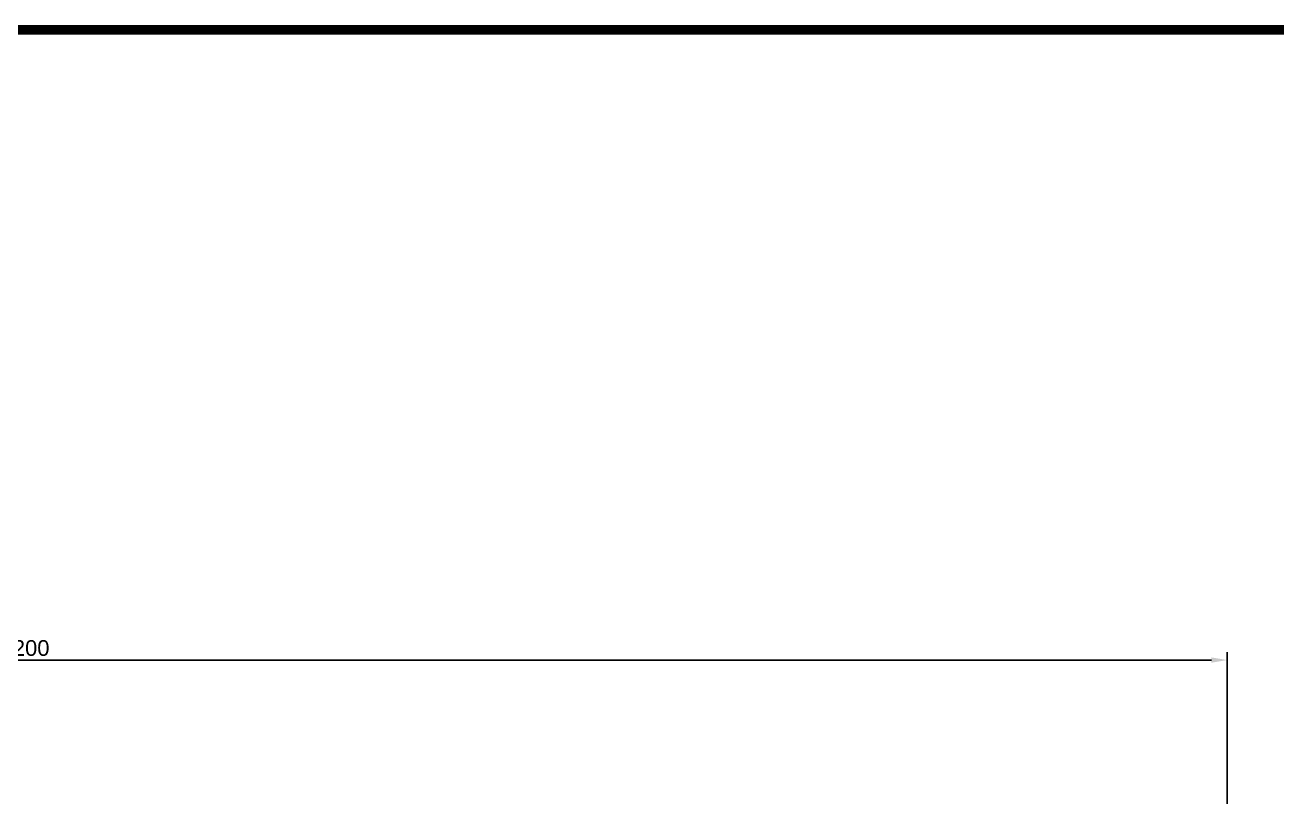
# Model space of a CAD drawing. Header units: inches. Extents: x 100535554 to 201081702, y 63708552 to 127420865.
# Drawn here: x 100540610.7 to 100540809.7, y 63710626.5 to 63710749.2 of the extents above; entities that cross this region are included whole.
import ezdxf

# ---------------------------------------------------------------- set-up
doc = ezdxf.new("R2010")
doc.units = ezdxf.units.IN
doc.header["$MEASUREMENT"] = 0
doc.layers.add('BORDER', color=7, linetype='Continuous')
doc.styles.get("Standard").update_dxf_attribs({"font": 'arial.ttf'})
doc.dimstyles.new('ISO-25', dxfattribs={"dimtxt": 2.5, "dimasz": 2.5, "dimexe": 1.25, "dimexo": 0.625, "dimtad": 1, "dimtxsty": 'Standard', "dimcen": 2.5, "dimadec": 0, "dimazin": 0, "dimtfac": 1, "dimtmove": 0, "dimatfit": 3, "dimfxl": 1, "dimarcsym": 0})

# ---------------------------------------------------------------- blocks, each defined once
blk = doc.blocks.new('Title Frame_Al Bayt')
at = {"layer": 'BORDER', "const_width": 1.54}
blk.add_lwpolyline([(897.37, 420.3), (897.37, -410.23), (2066.28, -410.23), (2066.28, 420.3)], close=True, dxfattribs=at)
blk = doc.blocks.new('*D82')
at = {"color": 3, "lineweight": -2, "ltscale": 10, "transparency": 16777216}
for p, q in [((100540419.7, 63710623.67), (100540419.7, 63710649.52)), ((100540801.78, 63710622.71), (100540801.78, 63710649.52)), ((100540422.2, 63710648.27), (100540799.28, 63710648.27))]:
    blk.add_line(p, q, dxfattribs=at)
at = {"color": 3, "ltscale": 10, "transparency": 16777216}
for points in [[(100540422.2, 63710648.69), (100540422.2, 63710647.85), (100540419.7, 63710648.27)], [(100540799.28, 63710648.69), (100540799.28, 63710647.85), (100540801.78, 63710648.27)]]:
    blk.add_solid(points, dxfattribs=at)
at = {"layer": 'Defpoints', "color": 0, "ltscale": 10, "transparency": 16777216}
for p in [(100540801.78, 63710648.27), (100540419.7, 63710623.04), (100540801.78, 63710622.08)]:
    blk.add_point(p, dxfattribs=at)
at = {"ltscale": 10, "transparency": 16777216, "insert": (100540610.74, 63710650.17), "char_height": 2.5, "attachment_point": 5}
blk.add_mtext('1200', dxfattribs=at)

msp = doc.modelspace()

# ---------------------------------------------------------------- block references
msp.add_blockref('Title Frame_Al Bayt', (100539012.597, 63710328.157))

# ---------------------------------------------------------------- dimensions: what is measured, and where the dimension line sits
at = {"ltscale": 10}
dim = msp.add_linear_dim(base=(100540801.775, 63710648.269), p1=(100540419.695, 63710623.041), p2=(100540801.775, 63710622.081), text='1200', dimstyle='ISO-25', override={"dimclrd": 3, "dimclre": 3, "dimclrt": 256, "dimtfillclr": 3}, dxfattribs=at)
dim.commit()
dim.dimension.update_dxf_attribs({"geometry": '*D82', "text_midpoint": (100540610.735, 63710650.171)})

doc.saveas('drawing.dxf')
